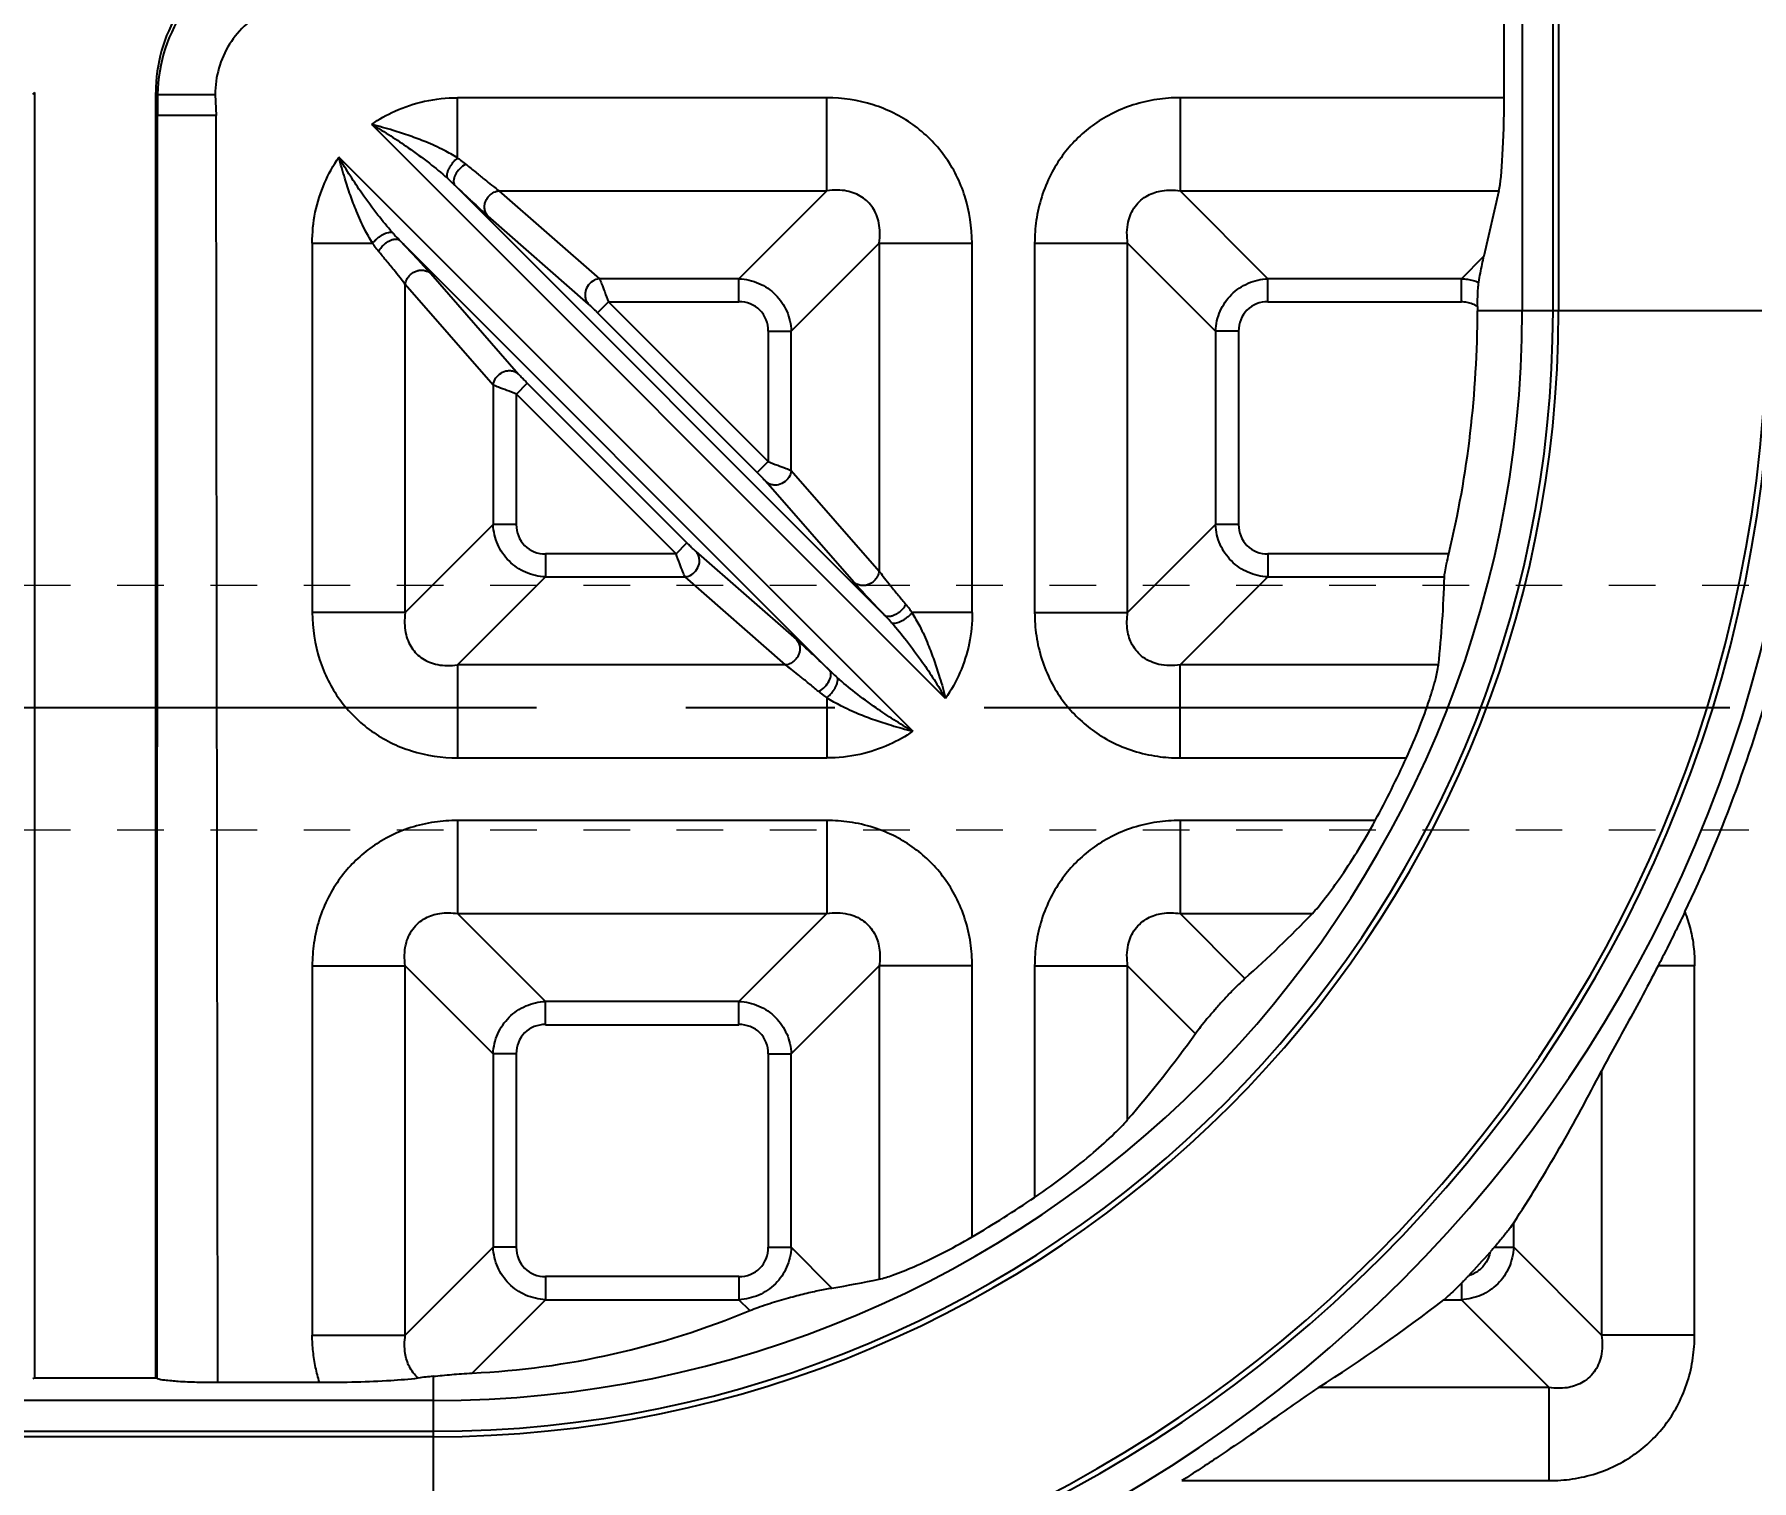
# Model space of a CAD drawing. Header units: millimetres. Extents: x 3267 to 5677, y -4731 to 2600.
# Drawn here: x 4496.8 to 4552.9, y -252.3 to -205.1 of the extents above; entities that cross this region are included whole.
import ezdxf

# ---------------------------------------------------------------- set-up
doc = ezdxf.new("R2010")
doc.units = ezdxf.units.MM
doc.header["$LTSCALE"] = 16.335
doc.header["$PDMODE"] = 3
doc.header["$PDSIZE"] = 0.3125
doc.linetypes.add('CENTER', pattern=[0.6, 0.375, -0.075, 0.075, -0.075])
doc.linetypes.add('HIDDEN', pattern=[0.2, 0.1, -0.1])
doc.layers.get('0').update_dxf_attribs({"linetype": 'CONTINUOUS'})
doc.layers.get('Defpoints').update_dxf_attribs({"linetype": 'CONTINUOUS'})
doc.layers.add('21', color=7, linetype='CONTINUOUS')
doc.layers.add('cool', color=153, linetype='HIDDEN', lineweight=9)
doc.styles.get("Standard").update_dxf_attribs({"font": 'txt', "width": 0.8})
doc.dimstyles.get("Standard").update_dxf_attribs({"dimtxt": 0.15625, "dimasz": 0.1875, "dimexe": 0.125, "dimexo": 0.0625, "dimtad": 0, "dimtih": 1, "dimtoh": 1, "dimdsep": 46, "dimtxsty": 'Standard', "dimcen": 0.09, "dimadec": 0, "dimazin": 0, "dimtp": 0.01, "dimtm": 0.01, "dimtfac": 1, "dimtofl": 0, "dimtmove": 0, "dimatfit": 3, "dimfxl": 0, "dimtolj": 1, "dimarcsym": 0})

# ---------------------------------------------------------------- blocks, each defined once
blk = doc.blocks.new('*D203')
at = {"color": 4, "lineweight": -2}
blk.add_line((4629.211, -227.077), (4661.185, -227.077), dxfattribs=at)
at = {"layer": 'Defpoints', "color": 0}
for p in [(4492.764, -205.077), (4629.211, -227.077), (4661.185, -227.077)]:
    blk.add_point(p, dxfattribs=at)
at = {"color": 6, "insert": (4668.518, -227.077), "char_height": 5, "attachment_point": 5}
blk.add_mtext('\\A1;22.00', dxfattribs=at)
blk = doc.blocks.new('*D204')
at = {"color": 4, "lineweight": -2}
blk.add_line((4632.838, -262.077), (4661.185, -262.077), dxfattribs=at)
at = {"layer": 'Defpoints', "color": 0}
for p in [(4492.764, -205.077), (4632.838, -262.077), (4661.185, -262.077)]:
    blk.add_point(p, dxfattribs=at)
at = {"color": 6, "insert": (4668.518, -262.077), "char_height": 5, "attachment_point": 5}
blk.add_mtext('\\A1;57.00', dxfattribs=at)
blk = doc.blocks.new('*D205')
at = {"color": 4, "lineweight": -2}
for p, q in [((4553.348, -286.835), (4641.185, -286.835)), ((4641.185, -286.835), (4651.185, -286.865)), ((4651.185, -286.865), (4661.185, -286.865))]:
    blk.add_line(p, q, dxfattribs=at)
at = {"layer": 'Defpoints', "color": 0}
for p in [(4492.764, -205.077), (4553.348, -286.835), (4661.185, -286.865)]:
    blk.add_point(p, dxfattribs=at)
at = {"color": 6, "insert": (4668.518, -286.865), "char_height": 5, "attachment_point": 5}
blk.add_mtext('\\A1;81.76', dxfattribs=at)
blk = doc.blocks.new('*D206')
at = {"color": 4, "lineweight": -2}
blk.add_line((4588.159, -303.077), (4661.185, -303.077), dxfattribs=at)
at = {"layer": 'Defpoints', "color": 0}
for p in [(4492.764, -205.077), (4588.159, -303.077), (4661.185, -303.077)]:
    blk.add_point(p, dxfattribs=at)
at = {"color": 6, "insert": (4668.518, -303.077), "char_height": 5, "attachment_point": 5}
blk.add_mtext('\\A1;98.00', dxfattribs=at)
blk = doc.blocks.new('*D207')
at = {"color": 4, "lineweight": -2}
blk.add_line((4619.098, -323.077), (4661.185, -323.077), dxfattribs=at)
at = {"layer": 'Defpoints', "color": 0}
for p in [(4492.764, -205.077), (4619.098, -323.077), (4661.185, -323.077)]:
    blk.add_point(p, dxfattribs=at)
at = {"color": 6, "insert": (4669.185, -323.077), "char_height": 5, "attachment_point": 5}
blk.add_mtext('\\A1;118.00', dxfattribs=at)
blk = doc.blocks.new('*D208')
at = {"color": 4, "lineweight": -2}
blk.add_line((4545.757, -294.565), (4545.757, -368.573), dxfattribs=at)
at = {"layer": 'Defpoints', "color": 0}
for p in [(4492.764, -205.077), (4545.757, -294.565), (4545.757, -368.573)]:
    blk.add_point(p, dxfattribs=at)
at = {"color": 6, "insert": (4545.757, -376.573), "char_height": 5, "attachment_point": 5, "rotation": 90}
blk.add_mtext('\\A1;52.99', dxfattribs=at)
blk = doc.blocks.new('*D209')
at = {"color": 4, "lineweight": -2}
blk.add_line((4621.264, -318.739), (4621.264, -368.573), dxfattribs=at)
at = {"layer": 'Defpoints', "color": 0}
for p in [(4492.764, -205.077), (4621.264, -318.739), (4621.264, -368.573)]:
    blk.add_point(p, dxfattribs=at)
at = {"color": 6, "insert": (4621.264, -377.573), "char_height": 5, "attachment_point": 5, "rotation": 90}
blk.add_mtext('\\A1;128.50', dxfattribs=at)
blk = doc.blocks.new('*D210')
at = {"color": 4, "lineweight": -2}
for p, q in [((4598.716, -49.248), (4598.716, -39.248)), ((4598.263, -59.248), (4598.716, -49.248)), ((4598.263, -198.122), (4598.263, -59.248))]:
    blk.add_line(p, q, dxfattribs=at)
at = {"layer": 'Defpoints', "color": 0}
for p in [(4598.716, -39.248), (4598.263, -198.122), (4492.764, -205.077)]:
    blk.add_point(p, dxfattribs=at)
at = {"color": 6, "insert": (4598.716, -30.581), "char_height": 5, "attachment_point": 5, "rotation": 90}
blk.add_mtext('\\A1;105.50', dxfattribs=at)
blk = doc.blocks.new('*D211')
at = {"color": 4, "lineweight": -2}
blk.add_line((4621.264, -84.428), (4621.264, -39.248), dxfattribs=at)
at = {"layer": 'Defpoints', "color": 0}
for p in [(4621.264, -39.248), (4621.264, -84.428), (4492.764, -205.077)]:
    blk.add_point(p, dxfattribs=at)
at = {"color": 6, "insert": (4621.264, -30.248), "char_height": 5, "attachment_point": 5, "rotation": 90}
blk.add_mtext('\\A1;128.50', dxfattribs=at)
blk = doc.blocks.new('*D199')
at = {"color": 4, "lineweight": -2}
blk.add_line((4624.779, -87.077), (4659.37, -87.077), dxfattribs=at)
at = {"layer": 'Defpoints', "color": 0}
for p in [(4624.779, -87.077), (4659.37, -87.077), (4492.764, -205.077)]:
    blk.add_point(p, dxfattribs=at)
at = {"color": 6, "insert": (4667.37, -87.077), "char_height": 5, "attachment_point": 5}
blk.add_mtext('\\A1;118.00', dxfattribs=at)
blk = doc.blocks.new('*D212')
at = {"color": 4, "lineweight": -2}
blk.add_line((4647.363, -145.076), (4659.37, -145.076), dxfattribs=at)
at = {"layer": 'Defpoints', "color": 0}
for p in [(4647.363, -145.076), (4659.37, -145.076), (4492.764, -205.077)]:
    blk.add_point(p, dxfattribs=at)
at = {"color": 6, "insert": (4666.37, -145.076), "char_height": 5, "attachment_point": 5}
blk.add_mtext('\\A1;60.00', dxfattribs=at)
blk = doc.blocks.new('*D234')
at = {"color": 4, "lineweight": -2}
blk.add_line((4652.764, -205.077), (4660.417, -205.077), dxfattribs=at)
at = {"layer": 'Defpoints', "color": 0}
for p in [(4492.764, -205.077), (4652.764, -205.077), (4660.417, -205.077)]:
    blk.add_point(p, dxfattribs=at)
at = {"color": 6, "insert": (4665.417, -205.077), "char_height": 5, "attachment_point": 5}
blk.add_mtext('\\A1;0.00', dxfattribs=at)

msp = doc.modelspace()

# ---------------------------------------------------------------- linework, layer by layer
at = {"color": 6, "linetype": 'Continuous'}
for p, q in [((4545.429, -185.977), (4545.429, -214.117)), ((4546.435, -214.117), (4546.435, -185.977)), ((4546.613, -185.977), (4546.613, -214.117)), ((4544.835, -207.148), (4544.835, -204.058)), ((4496.784, -206.98), (4496.722, -207.042)), ((4496.784, -206.98), (4496.784, -248.976)), ((4500.753, -248.976), (4500.753, -206.98)), ((4500.753, -206.98), (4500.815, -207.042)), ((4500.815, -207.042), (4502.696, -207.042)), ((4502.696, -207.042), (4502.724, -207.725)), ((4510.621, -209.117), (4510.621, -207.148)), ((4522.693, -207.148), (4510.621, -207.148)), ((4522.693, -210.189), (4522.693, -207.148)), ((4544.835, -207.148), (4534.239, -207.148)), ((4534.239, -207.148), (4534.239, -210.189)), ((4500.8, -248.998), (4500.811, -207.725)), ((4502.724, -207.725), (4500.811, -207.725)), ((4502.78, -249.128), (4502.724, -207.725)), ((4526.573, -226.776), (4507.815, -208.019)), ((4506.742, -209.095), (4525.499, -227.853)), ((4524.585, -224.063), (4510.53, -210.008)), ((4511.973, -210.189), (4522.693, -210.189)), ((4511.973, -210.189), (4515.258, -213.062)), ((4519.82, -213.062), (4522.693, -210.189)), ((4534.239, -210.189), (4544.664, -210.189)), ((4534.239, -210.189), (4537.112, -213.062)), ((4544.664, -210.189), (4544.176, -212.324)), ((4514.903, -213.892), (4511.618, -211.019)), ((4505.87, -211.9), (4505.87, -223.972)), ((4505.87, -211.9), (4507.839, -211.9)), ((4508.73, -211.809), (4522.784, -225.863)), ((4524.404, -211.9), (4521.531, -214.773)), ((4524.404, -211.9), (4527.445, -211.9)), ((4524.404, -211.9), (4524.404, -222.621)), ((4527.445, -223.972), (4527.445, -211.9)), ((4529.487, -211.9), (4532.528, -211.9)), ((4529.487, -211.9), (4529.487, -223.972)), ((4532.528, -223.972), (4532.528, -211.9)), ((4535.401, -214.773), (4532.528, -211.9)), ((4543.438, -213.062), (4544.176, -212.324)), ((4508.911, -223.972), (4508.911, -213.251)), ((4511.784, -216.536), (4508.911, -213.251)), ((4509.741, -212.896), (4512.614, -216.181)), ((4519.82, -213.062), (4515.258, -213.062)), ((4519.82, -213.822), (4519.82, -213.062)), ((4543.438, -213.062), (4537.112, -213.062)), ((4537.112, -213.815), (4537.112, -213.062)), ((4543.438, -213.822), (4543.438, -213.062)), ((4515.553, -213.822), (4515.198, -214.178)), ((4515.553, -213.822), (4519.82, -213.822)), ((4515.553, -213.822), (4520.771, -219.04)), ((4537.112, -213.822), (4543.438, -213.822)), ((4515.198, -214.178), (4520.416, -219.395)), ((4543.965, -213.97), (4543.965, -214.117)), ((4555.278, -214.117), (4543.965, -214.117)), ((4520.771, -214.773), (4520.771, -219.04)), ((4520.778, -214.773), (4521.531, -214.773)), ((4521.531, -219.335), (4521.531, -214.773)), ((4536.161, -214.773), (4535.401, -214.773)), ((4535.401, -214.773), (4535.401, -221.099)), ((4536.161, -221.099), (4536.161, -214.773)), ((4511.784, -216.536), (4511.784, -221.099)), ((4512.544, -216.831), (4512.899, -216.476)), ((4518.117, -221.694), (4512.899, -216.476)), ((4512.544, -221.099), (4512.544, -216.831)), ((4517.762, -222.049), (4512.544, -216.831)), ((4520.771, -219.04), (4520.416, -219.395)), ((4521.531, -219.335), (4524.404, -222.621)), ((4523.574, -222.976), (4520.701, -219.691)), ((4508.911, -223.972), (4511.784, -221.099)), ((4512.537, -221.099), (4511.784, -221.099)), ((4532.528, -223.972), (4535.401, -221.099)), ((4536.154, -221.099), (4535.401, -221.099)), ((4517.762, -222.049), (4518.117, -221.694)), ((4517.762, -222.049), (4513.494, -222.049)), ((4513.494, -222.049), (4513.494, -222.809)), ((4518.412, -221.979), (4521.697, -224.852)), ((4543.03, -222.049), (4537.112, -222.049)), ((4537.112, -222.049), (4537.112, -222.809)), ((4513.494, -222.809), (4510.621, -225.682)), ((4513.494, -222.809), (4518.057, -222.809)), ((4521.342, -225.682), (4518.057, -222.809)), ((4537.112, -222.809), (4534.239, -225.682)), ((4537.112, -222.809), (4542.884, -222.809)), ((4508.911, -223.972), (4505.87, -223.972)), ((4527.445, -223.972), (4525.476, -223.972)), ((4529.487, -223.972), (4532.528, -223.972)), ((4521.342, -225.682), (4510.621, -225.682)), ((4510.621, -225.682), (4510.621, -228.723)), ((4542.688, -225.682), (4534.239, -225.682)), ((4534.239, -228.723), (4534.239, -225.682)), ((4522.693, -226.754), (4522.693, -228.723)), ((4510.621, -228.723), (4522.693, -228.723)), ((4534.239, -228.723), (4541.642, -228.723)), ((4522.693, -230.766), (4510.621, -230.766)), ((4510.621, -230.766), (4510.621, -233.807)), ((4522.693, -230.766), (4522.693, -233.807)), ((4540.623, -230.766), (4534.239, -230.766)), ((4534.239, -230.766), (4534.239, -233.807)), ((4510.621, -233.807), (4522.693, -233.807)), ((4510.621, -233.807), (4513.494, -236.68)), ((4519.82, -236.68), (4522.693, -233.807)), ((4534.239, -233.807), (4538.567, -233.807)), ((4534.239, -233.807), (4536.364, -235.932)), ((4505.87, -235.517), (4508.911, -235.517)), ((4505.87, -235.517), (4505.87, -247.589)), ((4508.911, -247.589), (4508.911, -235.517)), ((4511.784, -238.39), (4508.911, -235.517)), ((4524.404, -235.517), (4521.531, -238.39)), ((4527.445, -235.517), (4524.404, -235.517)), ((4524.404, -235.517), (4524.404, -245.76)), ((4527.445, -244.371), (4527.445, -235.517)), ((4529.487, -235.517), (4532.528, -235.517)), ((4529.487, -235.517), (4529.487, -243.084)), ((4534.745, -237.734), (4532.528, -235.517)), ((4532.528, -240.543), (4532.528, -235.517)), ((4551.062, -235.517), (4549.871, -235.517)), ((4551.062, -247.589), (4551.062, -235.517)), ((4519.82, -236.68), (4513.494, -236.68)), ((4513.494, -237.433), (4513.494, -236.68)), ((4519.82, -237.44), (4519.82, -236.68)), ((4513.494, -237.44), (4519.82, -237.44)), ((4512.544, -238.39), (4511.784, -238.39)), ((4511.784, -238.39), (4511.784, -244.716)), ((4512.544, -244.716), (4512.544, -238.39)), ((4520.771, -238.39), (4520.771, -244.716)), ((4520.778, -238.39), (4521.531, -238.39)), ((4521.531, -244.716), (4521.531, -238.39)), ((4548.021, -238.947), (4548.021, -247.589)), ((4545.148, -244.716), (4545.148, -243.917)), ((4508.911, -247.589), (4511.784, -244.716)), ((4512.537, -244.716), (4511.784, -244.716)), ((4520.771, -244.716), (4521.531, -244.716)), ((4521.531, -244.716), (4522.86, -246.046)), ((4544.514, -244.716), (4545.148, -244.716)), ((4545.148, -244.716), (4548.021, -247.589)), ((4519.82, -245.667), (4513.494, -245.667)), ((4513.494, -245.667), (4513.494, -246.427)), ((4519.82, -245.674), (4519.82, -246.427)), ((4543.438, -245.896), (4543.438, -246.427)), ((4513.494, -246.427), (4511.095, -248.826)), ((4513.494, -246.427), (4519.82, -246.427)), ((4520.174, -246.781), (4519.82, -246.427)), ((4542.868, -246.427), (4543.438, -246.427)), ((4546.311, -249.3), (4543.438, -246.427)), ((4505.87, -247.589), (4508.911, -247.589)), ((4551.062, -247.589), (4548.021, -247.589)), ((4496.736, -248.998), (4496.784, -248.976)), ((4496.784, -248.976), (4500.753, -248.976)), ((4500.8, -248.998), (4500.753, -248.976)), ((4502.78, -249.128), (4506.108, -249.128)), ((4509.823, -248.931), (4509.823, -259.544)), ((4509.823, -249.723), (4465.603, -249.723)), ((4546.311, -249.3), (4538.768, -249.3)), ((4546.311, -252.341), (4546.311, -249.3)), ((4465.603, -250.728), (4509.823, -250.728)), ((4509.823, -250.906), (4465.603, -250.906)), ((4534.299, -252.341), (4546.311, -252.341))]:
    msp.add_line(p, q, dxfattribs=at)
for points in [[(4510.538, -210.016), (4511.16, -210.604), (4511.61, -211.014)], [(4509.736, -212.888), (4509.325, -212.438), (4508.737, -211.816)], [(4523.579, -222.983), (4523.989, -223.434), (4524.577, -224.055)], [(4522.777, -225.856), (4522.155, -225.267), (4521.705, -224.857)]]:
    msp.add_lwpolyline(points, dxfattribs=at)
for centre, radius, start, end in [((4498.768, -200.047), 86.814, 316.84438, 88.8719), ((4498.768, -200.047), 85.826, 320.71572, 88.869), ((4505.83, -207.097), 5.015, 144.3495, 179.3786), ((4509.823, -214.117), 44.794, 270, 360), ((4509.823, -214.117), 43.789, 270, 0), ((4509.823, -214.117), 43.61, 270, 0), ((4509.823, -214.117), 36.79, 270, 0), ((4509.823, -214.117), 36.611, 270, 0), ((4509.823, -214.117), 35.606, 270, 0), ((4509.823, -214.117), 34.141, 346.5652, 0), ((4509.823, -214.117), 45.389, 334.3656, 344.649), ((4509.823, -214.117), 35.011, 331.6058, 335.3429), ((4501.223, -213.567), 41.324, 319.2481, 324.2114), ((4498.689, -213.743), 55.398, 326.9976, 332.9372), ((4509.823, -214.117), 35.011, 300.2187, 304.17), ((4509.823, -214.117), 46.259, 317.0466, 318.3269), ((4512.026, -270.691), 21.871, 95.78, 97.0735)]:
    msp.add_arc(centre, radius, start, end, dxfattribs=at)
for centre, major_axis, ratio, start_param, end_param in [((4505.856, -207.134), (3.662, -3.662), 0.970288, -2.918105, -2.371274), ((4544.582, -207.148), (0, 3.216), 0.078702, -2.809979, -1.570796), ((4509.823, -221.882), (0, 33.972), 0.973528, -1.682907, -1.598107), ((4509.823, -204.629), (0, 41.51), 0.973528, -2.42508, -2.350279), ((4517.422, -214.117), (33.245, 0), 0.973528, -1.406478, -1.359208), ((4509.823, -201.19), (0, 56.556), 0.973528, -2.588042, -2.497865), ((4509.823, -220.58), (0, 28.276), 0.973528, -3.095375, -2.756089)]:
    msp.add_ellipse(centre, major_axis=major_axis, ratio=ratio, start_param=start_param, end_param=end_param, dxfattribs=at)
for points in [[(4504.445, -204.266), (4503.922, -204.512), (4503.023, -205.307), (4502.696, -206.463), (4502.696, -207.042)], [(4520.778, -214.773), (4520.778, -214.518), (4520.58, -214.013), (4520.075, -213.815), (4519.82, -213.815)], [(4537.112, -213.815), (4536.857, -213.815), (4536.352, -214.013), (4536.154, -214.518), (4536.154, -214.773)], [(4512.537, -221.099), (4512.537, -221.354), (4512.735, -221.859), (4513.239, -222.056), (4513.494, -222.056)], [(4536.154, -221.099), (4536.154, -221.354), (4536.352, -221.859), (4536.857, -222.056), (4537.112, -222.056)], [(4513.494, -237.433), (4513.239, -237.433), (4512.735, -237.631), (4512.537, -238.135), (4512.537, -238.39)], [(4520.778, -238.39), (4520.778, -238.135), (4520.58, -237.631), (4520.075, -237.433), (4519.82, -237.433)], [(4512.537, -244.716), (4512.537, -244.971), (4512.735, -245.476), (4513.239, -245.674), (4513.494, -245.674)], [(4519.82, -245.674), (4520.075, -245.674), (4520.58, -245.476), (4520.778, -244.971), (4520.778, -244.716)]]:
    msp.add_open_spline(points, degree=3, dxfattribs=at)
for points, knots in [([(4500.815, -207.042), (4500.814, -207.118), (4500.812, -207.27), (4500.813, -207.497), (4500.811, -207.649), (4500.81, -207.725)], [0, 0, 0, 0, 0.333324, 0.666644, 1, 1, 1, 1]), ([(4507.817, -208.02), (4508.048, -207.846), (4508.609, -207.544), (4509.552, -207.217), (4510.26, -207.151), (4510.621, -207.148)], [0, 0, 0, 0, 0.291425, 0.63573, 1, 1, 1, 1]), ([(4527.445, -211.9), (4527.435, -211.381), (4527.293, -210.366), (4526.61, -209.009), (4525.555, -207.964), (4524.205, -207.297), (4523.203, -207.157), (4522.693, -207.148)], [0, 0, 0, 0, 0.208483, 0.404843, 0.600094, 0.795029, 1, 1, 1, 1]), ([(4534.239, -207.148), (4533.986, -207.148), (4533.468, -207.186), (4532.707, -207.362), (4531.996, -207.655), (4531.372, -208.04), (4530.838, -208.498), (4530.379, -209.033), (4529.99, -209.663), (4529.697, -210.38), (4529.524, -211.139), (4529.487, -211.652), (4529.487, -211.9)], [0, 0, 0, 0, 0.101243, 0.207278, 0.311362, 0.408018, 0.499665, 0.591828, 0.689541, 0.794718, 0.900878, 1, 1, 1, 1]), ([(4507.815, -208.019), (4508.024, -208.142), (4508.429, -208.386), (4509.056, -208.811), (4509.675, -209.262), (4510.088, -209.604), (4510.275, -209.771)], [0, 0, 0, 0, 0.240379, 0.468716, 0.751405, 1, 1, 1, 1]), ([(4510.621, -209.117), (4510.477, -209.025), (4510.136, -208.838), (4509.613, -208.599), (4509.055, -208.39), (4508.467, -208.197), (4508.049, -208.083), (4507.817, -208.02)], [0, 0, 0, 0, 0.169579, 0.385513, 0.570662, 0.760652, 1, 1, 1, 1]), ([(4505.87, -211.9), (4505.87, -211.561), (4505.93, -210.887), (4506.24, -209.937), (4506.555, -209.357), (4506.741, -209.094)], [0, 0, 0, 0, 0.341069, 0.675494, 1, 1, 1, 1]), ([(4507.839, -211.9), (4507.751, -211.751), (4507.555, -211.416), (4507.321, -210.887), (4507.108, -210.328), (4506.919, -209.738), (4506.796, -209.325), (4506.741, -209.094)], [0, 0, 0, 0, 0.171008, 0.385327, 0.572529, 0.764331, 1, 1, 1, 1]), ([(4508.492, -211.554), (4508.328, -211.369), (4507.983, -210.95), (4507.529, -210.331), (4507.105, -209.701), (4506.865, -209.302), (4506.742, -209.095)], [0, 0, 0, 0, 0.245221, 0.538417, 0.761306, 1, 1, 1, 1]), ([(4510.621, -209.117), (4510.581, -209.148), (4510.528, -209.198), (4510.467, -209.267), (4510.429, -209.316), (4510.4, -209.356), (4510.38, -209.387), (4510.366, -209.41), (4510.352, -209.433), (4510.335, -209.464), (4510.316, -209.504), (4510.295, -209.553), (4510.274, -209.617), (4510.261, -209.69), (4510.266, -209.748), (4510.275, -209.771)], [0, 0, 0, 0, 0.196921, 0.28006, 0.360021, 0.435509, 0.471288, 0.505654, 0.539564, 0.573925, 0.643392, 0.71269, 0.780241, 0.903469, 1, 1, 1, 1]), ([(4510.885, -209.315), (4510.813, -209.356), (4510.682, -209.463), (4510.543, -209.654), (4510.472, -209.845), (4510.498, -209.972), (4510.53, -210.008)], [0, 0, 0, 0, 0.293765, 0.588933, 0.828753, 1, 1, 1, 1]), ([(4510.621, -209.117), (4510.653, -209.139), (4510.714, -209.182), (4510.802, -209.248), (4510.858, -209.292), (4510.885, -209.315)], [0, 0, 0, 0, 0.34965, 0.683027, 1, 1, 1, 1]), ([(4510.885, -209.315), (4510.918, -209.341), (4511.052, -209.453), (4511.278, -209.638), (4511.547, -209.856), (4511.775, -210.037), (4511.912, -210.143), (4511.973, -210.189)], [0, 0, 0, 0, 0.090627, 0.375207, 0.627086, 0.836376, 1, 1, 1, 1]), ([(4510.53, -210.008), (4510.506, -209.985), (4510.422, -209.904), (4510.337, -209.826), (4510.275, -209.771)], [0, 0, 0, 0, 0.288777, 1, 1, 1, 1]), ([(4510.53, -210.008), (4510.68, -210.152), (4510.953, -210.411), (4511.315, -210.748), (4511.528, -210.941), (4511.618, -211.019)], [0, 0, 0, 0, 0.419413, 0.759893, 1, 1, 1, 1]), ([(4511.505, -210.664), (4511.506, -210.653), (4511.511, -210.622), (4511.523, -210.573), (4511.543, -210.519), (4511.569, -210.467), (4511.614, -210.396), (4511.69, -210.311), (4511.814, -210.227), (4511.916, -210.196), (4511.973, -210.189)], [0, 0, 0, 0, 0.04782, 0.131309, 0.210553, 0.290447, 0.376024, 0.562131, 0.76253, 1, 1, 1, 1]), ([(4524.404, -211.9), (4524.42, -211.786), (4524.436, -211.566), (4524.405, -211.252), (4524.324, -210.977), (4524.201, -210.743), (4524.041, -210.546), (4523.843, -210.387), (4523.608, -210.266), (4523.335, -210.187), (4523.024, -210.157), (4522.806, -210.173), (4522.693, -210.189)], [0, 0, 0, 0, 0.119678, 0.228044, 0.32566, 0.415442, 0.501402, 0.58749, 0.677275, 0.774245, 0.88138, 1, 1, 1, 1]), ([(4532.528, -211.9), (4532.496, -211.672), (4532.495, -211.245), (4532.736, -210.678), (4533.156, -210.317), (4533.682, -210.153), (4534.047, -210.161), (4534.239, -210.189)], [0, 0, 0, 0, 0.240023, 0.434942, 0.625381, 0.79741, 1, 1, 1, 1]), ([(4511.618, -211.019), (4511.581, -210.982), (4511.528, -210.897), (4511.5, -210.771), (4511.501, -210.695), (4511.505, -210.664)], [0, 0, 0, 0, 0.41078, 0.758185, 1, 1, 1, 1]), ([(4507.839, -211.9), (4507.858, -211.875), (4507.906, -211.821), (4507.988, -211.744), (4508.069, -211.684), (4508.132, -211.644), (4508.177, -211.618), (4508.221, -211.596), (4508.28, -211.571), (4508.353, -211.548), (4508.43, -211.54), (4508.476, -211.547), (4508.492, -211.554)], [0, 0, 0, 0, 0.119509, 0.282783, 0.437417, 0.508341, 0.573974, 0.637279, 0.70078, 0.823365, 0.931842, 1, 1, 1, 1]), ([(4508.492, -211.554), (4508.512, -211.575), (4508.59, -211.662), (4508.669, -211.747), (4508.73, -211.809)], [0, 0, 0, 0, 0.25346, 1, 1, 1, 1]), ([(4508.036, -212.164), (4508.014, -212.137), (4507.969, -212.081), (4507.904, -211.993), (4507.86, -211.931), (4507.839, -211.9)], [0, 0, 0, 0, 0.316712, 0.650106, 1, 1, 1, 1]), ([(4508.036, -212.164), (4508.064, -212.115), (4508.127, -212.03), (4508.233, -211.927), (4508.323, -211.862), (4508.392, -211.823), (4508.44, -211.802), (4508.486, -211.785), (4508.548, -211.769), (4508.624, -211.762), (4508.692, -211.78), (4508.723, -211.802), (4508.73, -211.809)], [0, 0, 0, 0, 0.198286, 0.367556, 0.519436, 0.586046, 0.645884, 0.702664, 0.759409, 0.868419, 0.967422, 1, 1, 1, 1]), ([(4508.911, -213.251), (4508.903, -213.241), (4508.846, -213.166), (4508.722, -213.007), (4508.519, -212.753), (4508.284, -212.465), (4508.117, -212.261), (4508.036, -212.164)], [0, 0, 0, 0, 0.027763, 0.201998, 0.433681, 0.727611, 1, 1, 1, 1]), ([(4509.741, -212.896), (4509.659, -212.802), (4509.466, -212.589), (4509.128, -212.227), (4508.872, -211.958), (4508.73, -211.809)], [0, 0, 0, 0, 0.250948, 0.582714, 1, 1, 1, 1]), ([(4508.911, -213.251), (4508.918, -213.195), (4508.949, -213.093), (4509.033, -212.968), (4509.117, -212.892), (4509.188, -212.847), (4509.241, -212.822), (4509.295, -212.802), (4509.344, -212.79), (4509.375, -212.785), (4509.386, -212.784)], [0, 0, 0, 0, 0.237468, 0.437867, 0.623974, 0.709551, 0.789445, 0.868689, 0.952179, 1, 1, 1, 1]), ([(4509.386, -212.784), (4509.417, -212.78), (4509.492, -212.778), (4509.619, -212.806), (4509.703, -212.86), (4509.741, -212.896)], [0, 0, 0, 0, 0.241813, 0.589218, 1, 1, 1, 1]), ([(4544.004, -213.171), (4544.022, -213.074), (4544.058, -212.882), (4544.115, -212.599), (4544.155, -212.414), (4544.176, -212.324)], [0, 0, 0, 0, 0.342113, 0.678863, 1, 1, 1, 1]), ([(4515.258, -213.062), (4515.18, -213.072), (4515.026, -213.13), (4514.856, -213.304), (4514.799, -213.459), (4514.79, -213.537)], [0, 0, 0, 0, 0.329593, 0.667345, 1, 1, 1, 1]), ([(4515.258, -213.062), (4515.286, -213.117), (4515.34, -213.263), (4515.439, -213.516), (4515.51, -213.714), (4515.553, -213.822)], [0, 0, 0, 0, 0.226075, 0.571412, 1, 1, 1, 1]), ([(4519.82, -213.062), (4520.043, -213.072), (4520.484, -213.174), (4521.042, -213.554), (4521.42, -214.112), (4521.521, -214.552), (4521.531, -214.773)], [0, 0, 0, 0, 0.252536, 0.500941, 0.748907, 1, 1, 1, 1]), ([(4535.401, -214.773), (4535.411, -214.55), (4535.513, -214.109), (4535.893, -213.551), (4536.451, -213.173), (4536.891, -213.072), (4537.112, -213.062)], [0, 0, 0, 0, 0.252538, 0.500943, 0.748908, 1, 1, 1, 1]), ([(4543.438, -213.062), (4543.503, -213.065), (4543.633, -213.076), (4543.822, -213.116), (4543.944, -213.156), (4544.003, -213.179)], [0, 0, 0, 0, 0.338324, 0.671827, 1, 1, 1, 1]), ([(4543.965, -213.97), (4543.965, -213.864), (4543.969, -213.667), (4543.982, -213.401), (4543.995, -213.241), (4544.004, -213.171)], [0, 0, 0, 0, 0.398428, 0.735576, 1, 1, 1, 1]), ([(4514.79, -213.537), (4514.785, -213.581), (4514.786, -213.669), (4514.825, -213.793), (4514.874, -213.863), (4514.903, -213.892)], [0, 0, 0, 0, 0.343778, 0.675995, 1, 1, 1, 1]), ([(4514.903, -213.892), (4514.914, -213.902), (4514.941, -213.927), (4514.988, -213.971), (4515.047, -214.029), (4515.119, -214.099), (4515.17, -214.15), (4515.198, -214.178)], [0, 0, 0, 0, 0.109904, 0.267515, 0.471188, 0.717507, 1, 1, 1, 1]), ([(4543.965, -213.973), (4543.914, -213.941), (4543.805, -213.885), (4543.626, -213.834), (4543.501, -213.822), (4543.438, -213.822)], [0, 0, 0, 0, 0.327677, 0.656966, 1, 1, 1, 1]), ([(4511.784, -216.536), (4511.793, -216.459), (4511.852, -216.303), (4512.027, -216.133), (4512.182, -216.077), (4512.258, -216.068)], [0, 0, 0, 0, 0.329742, 0.675075, 1, 1, 1, 1]), ([(4512.258, -216.068), (4512.301, -216.063), (4512.389, -216.064), (4512.513, -216.102), (4512.584, -216.152), (4512.614, -216.181)], [0, 0, 0, 0, 0.337179, 0.674328, 1, 1, 1, 1]), ([(4512.544, -216.831), (4512.44, -216.79), (4512.242, -216.719), (4511.989, -216.621), (4511.839, -216.564), (4511.784, -216.536)], [0, 0, 0, 0, 0.41282, 0.772744, 1, 1, 1, 1]), ([(4512.899, -216.476), (4512.858, -216.435), (4512.784, -216.36), (4512.689, -216.262), (4512.635, -216.205), (4512.614, -216.181)], [0, 0, 0, 0, 0.428927, 0.767307, 1, 1, 1, 1]), ([(4520.416, -219.395), (4520.457, -219.437), (4520.531, -219.511), (4520.626, -219.61), (4520.68, -219.667), (4520.701, -219.691)], [0, 0, 0, 0, 0.428927, 0.767307, 1, 1, 1, 1]), ([(4520.771, -219.04), (4520.875, -219.082), (4521.073, -219.152), (4521.326, -219.251), (4521.476, -219.307), (4521.531, -219.335)], [0, 0, 0, 0, 0.41282, 0.772744, 1, 1, 1, 1]), ([(4521.531, -219.335), (4521.522, -219.413), (4521.463, -219.569), (4521.288, -219.739), (4521.133, -219.795), (4521.057, -219.804)], [0, 0, 0, 0, 0.329824, 0.675242, 1, 1, 1, 1]), ([(4521.057, -219.804), (4521.014, -219.809), (4520.926, -219.808), (4520.802, -219.769), (4520.731, -219.72), (4520.701, -219.691)], [0, 0, 0, 0, 0.337224, 0.674216, 1, 1, 1, 1]), ([(4513.494, -222.809), (4513.272, -222.8), (4512.83, -222.697), (4512.273, -222.317), (4511.895, -221.76), (4511.793, -221.32), (4511.784, -221.099)], [0, 0, 0, 0, 0.252536, 0.500942, 0.748907, 1, 1, 1, 1]), ([(4537.112, -222.809), (4536.889, -222.8), (4536.448, -222.697), (4535.89, -222.317), (4535.512, -221.76), (4535.411, -221.32), (4535.401, -221.099)], [0, 0, 0, 0, 0.252533, 0.50094, 0.748906, 1, 1, 1, 1]), ([(4518.412, -221.979), (4518.401, -221.969), (4518.374, -221.944), (4518.327, -221.9), (4518.267, -221.842), (4518.196, -221.772), (4518.144, -221.721), (4518.117, -221.694)], [0, 0, 0, 0, 0.109904, 0.267515, 0.471188, 0.717507, 1, 1, 1, 1]), ([(4518.057, -222.809), (4518.028, -222.755), (4517.974, -222.609), (4517.875, -222.356), (4517.804, -222.158), (4517.762, -222.049)], [0, 0, 0, 0, 0.226075, 0.571412, 1, 1, 1, 1]), ([(4518.525, -222.334), (4518.53, -222.291), (4518.528, -222.203), (4518.49, -222.079), (4518.441, -222.009), (4518.412, -221.979)], [0, 0, 0, 0, 0.343778, 0.675995, 1, 1, 1, 1]), ([(4542.884, -222.809), (4542.885, -222.753), (4542.909, -222.608), (4542.959, -222.355), (4543.004, -222.158), (4543.03, -222.049)], [0, 0, 0, 0, 0.216395, 0.566924, 1, 1, 1, 1]), ([(4518.057, -222.809), (4518.134, -222.8), (4518.288, -222.741), (4518.458, -222.567), (4518.515, -222.412), (4518.525, -222.334)], [0, 0, 0, 0, 0.329593, 0.667345, 1, 1, 1, 1]), ([(4524.404, -222.621), (4524.397, -222.677), (4524.366, -222.779), (4524.282, -222.903), (4524.198, -222.979), (4524.127, -223.024), (4524.074, -223.05), (4524.02, -223.07), (4523.971, -223.082), (4523.94, -223.087), (4523.929, -223.088)], [0, 0, 0, 0, 0.237468, 0.437867, 0.623974, 0.709551, 0.789445, 0.868689, 0.952179, 1, 1, 1, 1]), ([(4524.404, -222.621), (4524.412, -222.631), (4524.468, -222.706), (4524.593, -222.865), (4524.796, -223.119), (4525.03, -223.407), (4525.198, -223.61), (4525.279, -223.708)], [0, 0, 0, 0, 0.027763, 0.201998, 0.433681, 0.727611, 1, 1, 1, 1]), ([(4523.574, -222.976), (4523.655, -223.069), (4523.849, -223.283), (4524.187, -223.645), (4524.442, -223.914), (4524.585, -224.063)], [0, 0, 0, 0, 0.250948, 0.582714, 1, 1, 1, 1]), ([(4523.929, -223.088), (4523.898, -223.092), (4523.822, -223.093), (4523.696, -223.066), (4523.611, -223.012), (4523.574, -222.976)], [0, 0, 0, 0, 0.241813, 0.589218, 1, 1, 1, 1]), ([(4505.87, -223.972), (4505.879, -224.491), (4506.021, -225.505), (4506.704, -226.863), (4507.759, -227.908), (4509.109, -228.575), (4510.111, -228.715), (4510.621, -228.723)], [0, 0, 0, 0, 0.208483, 0.404843, 0.600094, 0.795029, 1, 1, 1, 1]), ([(4508.911, -223.972), (4508.894, -224.086), (4508.879, -224.306), (4508.91, -224.619), (4508.99, -224.894), (4509.113, -225.129), (4509.274, -225.325), (4509.471, -225.484), (4509.706, -225.606), (4509.98, -225.684), (4510.29, -225.714), (4510.508, -225.699), (4510.621, -225.682)], [0, 0, 0, 0, 0.119678, 0.228045, 0.325661, 0.415443, 0.501403, 0.58749, 0.677276, 0.774245, 0.881381, 1, 1, 1, 1]), ([(4525.279, -223.708), (4525.251, -223.757), (4525.188, -223.842), (4525.082, -223.945), (4524.991, -224.01), (4524.922, -224.048), (4524.875, -224.07), (4524.828, -224.087), (4524.767, -224.103), (4524.691, -224.11), (4524.622, -224.091), (4524.592, -224.069), (4524.585, -224.063)], [0, 0, 0, 0, 0.198286, 0.367556, 0.519436, 0.586046, 0.645884, 0.702664, 0.759409, 0.868419, 0.967422, 1, 1, 1, 1]), ([(4525.476, -223.972), (4525.457, -223.996), (4525.409, -224.051), (4525.326, -224.128), (4525.246, -224.188), (4525.183, -224.228), (4525.138, -224.253), (4525.093, -224.275), (4525.034, -224.301), (4524.962, -224.323), (4524.884, -224.332), (4524.839, -224.324), (4524.822, -224.318)], [0, 0, 0, 0, 0.119509, 0.282783, 0.437417, 0.508341, 0.573974, 0.637279, 0.70078, 0.823365, 0.931842, 1, 1, 1, 1]), ([(4525.279, -223.708), (4525.301, -223.735), (4525.345, -223.791), (4525.411, -223.879), (4525.454, -223.94), (4525.476, -223.972)], [0, 0, 0, 0, 0.316712, 0.650106, 1, 1, 1, 1]), ([(4525.476, -223.972), (4525.564, -224.12), (4525.76, -224.456), (4525.994, -224.984), (4526.206, -225.543), (4526.396, -226.133), (4526.519, -226.546), (4526.573, -226.777)], [0, 0, 0, 0, 0.171008, 0.385327, 0.572529, 0.764331, 1, 1, 1, 1]), ([(4527.445, -223.972), (4527.445, -224.311), (4527.385, -224.985), (4527.075, -225.935), (4526.76, -226.515), (4526.573, -226.777)], [0, 0, 0, 0, 0.341069, 0.675494, 1, 1, 1, 1]), ([(4529.487, -223.972), (4529.487, -224.225), (4529.525, -224.743), (4529.701, -225.504), (4529.994, -226.215), (4530.379, -226.839), (4530.837, -227.372), (4531.372, -227.832), (4532.002, -228.22), (4532.719, -228.514), (4533.478, -228.687), (4533.991, -228.723), (4534.239, -228.723)], [0, 0, 0, 0, 0.101243, 0.207279, 0.311365, 0.408022, 0.499669, 0.591831, 0.689542, 0.794718, 0.900879, 1, 1, 1, 1]), ([(4534.239, -225.682), (4534.011, -225.715), (4533.584, -225.716), (4533.017, -225.474), (4532.656, -225.055), (4532.492, -224.529), (4532.5, -224.164), (4532.528, -223.972)], [0, 0, 0, 0, 0.240014, 0.434934, 0.625374, 0.797409, 1, 1, 1, 1]), ([(4524.822, -224.318), (4524.803, -224.296), (4524.725, -224.21), (4524.646, -224.125), (4524.585, -224.063)], [0, 0, 0, 0, 0.25346, 1, 1, 1, 1]), ([(4524.822, -224.318), (4524.987, -224.502), (4525.332, -224.921), (4525.785, -225.54), (4526.21, -226.171), (4526.45, -226.569), (4526.573, -226.776)], [0, 0, 0, 0, 0.245221, 0.538417, 0.761306, 1, 1, 1, 1]), ([(4521.697, -224.852), (4521.734, -224.89), (4521.787, -224.974), (4521.815, -225.101), (4521.813, -225.176), (4521.81, -225.207)], [0, 0, 0, 0, 0.41078, 0.758185, 1, 1, 1, 1]), ([(4522.784, -225.863), (4522.634, -225.72), (4522.362, -225.461), (4522, -225.123), (4521.787, -224.93), (4521.697, -224.852)], [0, 0, 0, 0, 0.419413, 0.759893, 1, 1, 1, 1]), ([(4521.81, -225.207), (4521.808, -225.218), (4521.804, -225.249), (4521.791, -225.298), (4521.771, -225.353), (4521.746, -225.405), (4521.701, -225.476), (4521.625, -225.56), (4521.5, -225.644), (4521.398, -225.676), (4521.342, -225.682)], [0, 0, 0, 0, 0.04782, 0.131309, 0.210553, 0.290447, 0.376024, 0.562131, 0.76253, 1, 1, 1, 1]), ([(4522.429, -226.557), (4522.397, -226.53), (4522.262, -226.419), (4522.037, -226.234), (4521.767, -226.015), (4521.54, -225.835), (4521.403, -225.728), (4521.342, -225.682)], [0, 0, 0, 0, 0.090627, 0.375207, 0.627086, 0.836376, 1, 1, 1, 1]), ([(4541.642, -228.723), (4541.795, -228.39), (4542.063, -227.764), (4542.38, -226.897), (4542.582, -226.219), (4542.672, -225.834), (4542.688, -225.682)], [0, 0, 0, 0, 0.340978, 0.633746, 0.858174, 1, 1, 1, 1]), ([(4522.429, -226.557), (4522.502, -226.516), (4522.633, -226.409), (4522.772, -226.217), (4522.843, -226.027), (4522.817, -225.9), (4522.784, -225.864)], [0, 0, 0, 0, 0.293765, 0.588933, 0.828753, 1, 1, 1, 1]), ([(4522.693, -226.754), (4522.733, -226.723), (4522.786, -226.674), (4522.848, -226.604), (4522.886, -226.556), (4522.914, -226.516), (4522.935, -226.485), (4522.949, -226.462), (4522.962, -226.439), (4522.979, -226.408), (4522.999, -226.368), (4523.019, -226.319), (4523.04, -226.255), (4523.054, -226.182), (4523.048, -226.124), (4523.04, -226.101)], [0, 0, 0, 0, 0.196921, 0.28006, 0.360021, 0.435509, 0.471288, 0.505654, 0.539564, 0.573925, 0.643392, 0.71269, 0.780241, 0.903469, 1, 1, 1, 1]), ([(4522.785, -225.864), (4522.809, -225.887), (4522.892, -225.967), (4522.978, -226.046), (4523.04, -226.101)], [0, 0, 0, 0, 0.288777, 1, 1, 1, 1]), ([(4525.499, -227.853), (4525.291, -227.729), (4524.886, -227.485), (4524.258, -227.061), (4523.639, -226.609), (4523.226, -226.268), (4523.04, -226.101)], [0, 0, 0, 0, 0.240379, 0.468716, 0.751405, 1, 1, 1, 1]), ([(4522.693, -226.754), (4522.662, -226.733), (4522.6, -226.689), (4522.512, -226.624), (4522.456, -226.579), (4522.429, -226.557)], [0, 0, 0, 0, 0.34965, 0.683027, 1, 1, 1, 1]), ([(4522.693, -226.754), (4522.837, -226.846), (4523.179, -227.033), (4523.702, -227.272), (4524.26, -227.482), (4524.848, -227.674), (4525.265, -227.788), (4525.498, -227.852)], [0, 0, 0, 0, 0.169579, 0.385513, 0.570662, 0.760652, 1, 1, 1, 1]), ([(4525.498, -227.852), (4525.266, -228.025), (4524.706, -228.327), (4523.763, -228.654), (4523.055, -228.72), (4522.693, -228.723)], [0, 0, 0, 0, 0.291425, 0.63573, 1, 1, 1, 1]), ([(4510.621, -230.766), (4510.368, -230.766), (4509.85, -230.803), (4509.09, -230.979), (4508.378, -231.273), (4507.755, -231.658), (4507.221, -232.115), (4506.761, -232.651), (4506.373, -233.28), (4506.079, -233.997), (4505.906, -234.756), (4505.87, -235.27), (4505.87, -235.517)], [0, 0, 0, 0, 0.101243, 0.207278, 0.311362, 0.408018, 0.499665, 0.591828, 0.689541, 0.794718, 0.900878, 1, 1, 1, 1]), ([(4527.445, -235.517), (4527.445, -235.264), (4527.407, -234.746), (4527.232, -233.985), (4526.938, -233.274), (4526.553, -232.651), (4526.096, -232.117), (4525.56, -231.657), (4524.93, -231.269), (4524.213, -230.975), (4523.454, -230.802), (4522.941, -230.766), (4522.693, -230.766)], [0, 0, 0, 0, 0.101243, 0.207278, 0.311362, 0.408018, 0.499665, 0.591828, 0.689541, 0.794718, 0.900878, 1, 1, 1, 1]), ([(4534.239, -230.766), (4533.986, -230.766), (4533.468, -230.803), (4532.707, -230.979), (4531.996, -231.273), (4531.372, -231.658), (4530.838, -232.115), (4530.379, -232.651), (4529.99, -233.28), (4529.697, -233.997), (4529.524, -234.756), (4529.487, -235.27), (4529.487, -235.517)], [0, 0, 0, 0, 0.101243, 0.207279, 0.311365, 0.408022, 0.499669, 0.591831, 0.689542, 0.794718, 0.900879, 1, 1, 1, 1]), ([(4538.567, -233.807), (4538.698, -233.67), (4538.997, -233.301), (4539.488, -232.629), (4540.057, -231.762), (4540.436, -231.112), (4540.623, -230.766)], [0, 0, 0, 0, 0.154313, 0.386829, 0.679036, 1, 1, 1, 1]), ([(4508.911, -235.517), (4508.878, -235.29), (4508.877, -234.862), (4509.119, -234.295), (4509.538, -233.935), (4510.064, -233.771), (4510.429, -233.779), (4510.621, -233.807)], [0, 0, 0, 0, 0.240021, 0.434939, 0.625378, 0.797411, 1, 1, 1, 1]), ([(4522.693, -233.807), (4522.921, -233.774), (4523.348, -233.773), (4523.915, -234.015), (4524.276, -234.434), (4524.44, -234.96), (4524.432, -235.325), (4524.404, -235.517)], [0, 0, 0, 0, 0.240004, 0.434921, 0.625363, 0.797412, 1, 1, 1, 1]), ([(4532.528, -235.517), (4532.496, -235.29), (4532.495, -234.862), (4532.736, -234.295), (4533.156, -233.935), (4533.682, -233.771), (4534.047, -233.779), (4534.239, -233.807)], [0, 0, 0, 0, 0.240022, 0.434941, 0.62538, 0.79741, 1, 1, 1, 1]), ([(4550.745, -233.753), (4550.649, -233.952), (4550.458, -234.347), (4550.167, -234.936), (4549.97, -235.324), (4549.87, -235.518)], [0, 0, 0, 0, 0.335769, 0.669072, 1, 1, 1, 1]), ([(4550.744, -233.753), (4550.817, -233.941), (4550.939, -234.315), (4551.045, -234.908), (4551.063, -235.309), (4551.062, -235.517)], [0, 0, 0, 0, 0.334822, 0.65322, 1, 1, 1, 1]), ([(4549.871, -235.517), (4549.684, -235.879), (4549.326, -236.557), (4548.812, -237.495), (4548.384, -238.278), (4548.125, -238.744), (4548.021, -238.947)], [0, 0, 0, 0, 0.313254, 0.589906, 0.823838, 1, 1, 1, 1]), ([(4536.364, -235.932), (4536.291, -235.996), (4536.137, -236.142), (4535.894, -236.386), (4535.631, -236.667), (4535.368, -236.96), (4535.128, -237.242), (4534.922, -237.496), (4534.8, -237.658), (4534.745, -237.734)], [0, 0, 0, 0, 0.120153, 0.2621, 0.426142, 0.595923, 0.749153, 0.883951, 1, 1, 1, 1]), ([(4511.784, -238.39), (4511.793, -238.168), (4511.896, -237.726), (4512.276, -237.169), (4512.833, -236.791), (4513.273, -236.689), (4513.494, -236.68)], [0, 0, 0, 0, 0.252538, 0.500943, 0.748908, 1, 1, 1, 1]), ([(4519.82, -236.68), (4520.043, -236.689), (4520.484, -236.792), (4521.042, -237.172), (4521.42, -237.729), (4521.521, -238.169), (4521.531, -238.39)], [0, 0, 0, 0, 0.252533, 0.50094, 0.748906, 1, 1, 1, 1]), ([(4529.487, -243.084), (4529.844, -242.842), (4530.5, -242.369), (4531.365, -241.668), (4532.028, -241.069), (4532.391, -240.703), (4532.528, -240.543)], [0, 0, 0, 0, 0.325449, 0.611166, 0.840682, 1, 1, 1, 1]), ([(4545.148, -243.917), (4545.103, -243.986), (4544.984, -244.146), (4544.773, -244.413), (4544.606, -244.61), (4544.514, -244.716)], [0, 0, 0, 0, 0.24223, 0.585857, 1, 1, 1, 1]), ([(4513.494, -246.427), (4513.272, -246.417), (4512.83, -246.315), (4512.273, -245.935), (4511.895, -245.377), (4511.793, -244.937), (4511.784, -244.716)], [0, 0, 0, 0, 0.252536, 0.500942, 0.748907, 1, 1, 1, 1]), ([(4521.531, -244.716), (4521.521, -244.939), (4521.419, -245.38), (4521.039, -245.938), (4520.481, -246.316), (4520.041, -246.417), (4519.82, -246.427)], [0, 0, 0, 0, 0.252536, 0.500942, 0.748907, 1, 1, 1, 1]), ([(4524.404, -245.76), (4524.554, -245.728), (4524.934, -245.598), (4525.609, -245.327), (4526.479, -244.91), (4527.108, -244.567), (4527.445, -244.371)], [0, 0, 0, 0, 0.137316, 0.358639, 0.651405, 1, 1, 1, 1]), ([(4545.148, -244.716), (4545.139, -244.939), (4545.036, -245.38), (4544.656, -245.938), (4544.099, -246.316), (4543.659, -246.417), (4543.438, -246.427)], [0, 0, 0, 0, 0.252533, 0.50094, 0.748906, 1, 1, 1, 1]), ([(4544.513, -244.717), (4544.498, -244.734), (4544.468, -244.768), (4544.425, -244.818), (4544.396, -244.851), (4544.383, -244.866)], [0, 0, 0, 0, 0.346375, 0.695578, 1, 1, 1, 1]), ([(4544.376, -244.873), (4544.358, -244.991), (4544.262, -245.22), (4544.017, -245.49), (4543.797, -245.609), (4543.68, -245.638)], [0, 0, 0, 0, 0.329582, 0.666831, 1, 1, 1, 1]), ([(4543.438, -245.892), (4543.361, -245.971), (4543.221, -246.111), (4543.031, -246.289), (4542.917, -246.389), (4542.868, -246.427)], [0, 0, 0, 0, 0.419921, 0.762361, 1, 1, 1, 1]), ([(4543.675, -245.644), (4543.649, -245.671), (4543.597, -245.726), (4543.518, -245.807), (4543.466, -245.863), (4543.439, -245.89)], [0, 0, 0, 0, 0.327227, 0.666813, 1, 1, 1, 1]), ([(4520.174, -246.781), (4520.262, -246.745), (4520.453, -246.672), (4520.749, -246.571), (4521.058, -246.476), (4521.357, -246.389), (4521.641, -246.313), (4521.908, -246.243), (4522.163, -246.183), (4522.406, -246.131), (4522.636, -246.084), (4522.787, -246.058), (4522.86, -246.046)], [0, 0, 0, 0, 0.101661, 0.219544, 0.337242, 0.449266, 0.554256, 0.653064, 0.746592, 0.835603, 0.920146, 1, 1, 1, 1]), ([(4506.108, -249.128), (4506.057, -248.968), (4505.969, -248.637), (4505.888, -248.121), (4505.87, -247.768), (4505.87, -247.589)], [0, 0, 0, 0, 0.323104, 0.656492, 1, 1, 1, 1]), ([(4509.333, -248.986), (4509.216, -248.881), (4509.022, -248.632), (4508.875, -248.139), (4508.883, -247.785), (4508.911, -247.589)], [0, 0, 0, 0, 0.310639, 0.608555, 1, 1, 1, 1]), ([(4546.311, -252.341), (4546.564, -252.341), (4547.082, -252.303), (4547.843, -252.128), (4548.554, -251.834), (4549.178, -251.449), (4549.711, -250.991), (4550.171, -250.456), (4550.559, -249.826), (4550.853, -249.109), (4551.026, -248.35), (4551.062, -247.837), (4551.062, -247.589)], [0, 0, 0, 0, 0.101243, 0.207278, 0.311362, 0.408018, 0.499665, 0.591828, 0.689541, 0.794718, 0.900878, 1, 1, 1, 1]), ([(4548.021, -247.589), (4548.054, -247.817), (4548.055, -248.244), (4547.813, -248.811), (4547.394, -249.172), (4546.868, -249.336), (4546.503, -249.328), (4546.311, -249.3)], [0, 0, 0, 0, 0.240018, 0.434938, 0.625378, 0.797409, 1, 1, 1, 1]), ([(4500.8, -248.998), (4500.875, -249.031), (4501.11, -249.058), (4501.539, -249.1), (4502.121, -249.122), (4502.551, -249.128), (4502.78, -249.128)], [0, 0, 0, 0, 0.123097, 0.350117, 0.65461, 1, 1, 1, 1]), ([(4506.108, -249.128), (4506.511, -249.128), (4507.287, -249.118), (4508.362, -249.073), (4509.035, -249.023), (4509.333, -248.986)], [0, 0, 0, 0, 0.373905, 0.721202, 1, 1, 1, 1]), ([(4509.823, -248.931), (4509.923, -248.921), (4510.124, -248.901), (4510.434, -248.87), (4510.758, -248.846), (4510.981, -248.831), (4511.095, -248.826)], [0, 0, 0, 0, 0.235196, 0.475829, 0.730671, 1, 1, 1, 1]), ([(4538.768, -249.3), (4538.584, -249.417), (4538.154, -249.718), (4537.414, -250.235), (4536.505, -250.873), (4535.45, -251.593), (4534.697, -252.086), (4534.299, -252.341)], [0, 0, 0, 0, 0.121301, 0.291209, 0.500798, 0.737517, 1, 1, 1, 1])]:
    msp.add_open_spline(points, degree=3, knots=knots, dxfattribs=at)
at = {"layer": '21', "color": 1, "linetype": 'CENTER', "ltscale": 3.980655}
msp.add_line((4332.764, -227.077), (4652.764, -227.077), dxfattribs=at)
at = {"layer": 'cool', "ltscale": 0.932966}
for p, q in [((4347.094, -223.077), (4638.434, -223.077)), ((4347.094, -231.077), (4638.434, -231.077))]:
    msp.add_line(p, q, dxfattribs=at)

# ---------------------------------------------------------------- dimensions: what is measured, and where the dimension line sits
for feature_location, offset, dtype, origin, picture, middle in [((4621.264, -84.428), (0, 45.181), 1, (4492.764, -205.077), '*D211', (4621.264, -30.248)), ((4598.263, -198.122), (0.452, 158.874), 1, (4492.764, -205.077), '*D210', (4598.716, -30.581)), ((4624.779, -87.077), (34.59, 0), 0, (4492.764, -205.077), '*D199', (4667.37, -87.077)), ((4647.363, -145.076), (12.007, 0), 0, (4492.764, -205.077), '*D212', (4666.37, -145.076)), ((4652.764246672, -205.077175397), (7.653216964, 0), 0, (4492.764246662, -205.077175397), '*D234', (4665.417463636, -205.077175397)), ((4629.211, -227.077), (31.974, 0), 0, (4492.764, -205.077), '*D203', (4668.518, -227.077)), ((4632.838, -262.077), (28.346, 0), 0, (4492.764, -205.077), '*D204', (4668.518, -262.077)), ((4553.348, -286.835), (107.837, -0.03), 0, (4492.764, -205.077), '*D205', (4668.518, -286.865)), ((4588.159, -303.077), (73.026, 0), 0, (4492.764, -205.077), '*D206', (4668.518, -303.077)), ((4619.098, -323.077), (42.087, 0), 0, (4492.764, -205.077), '*D207', (4669.185, -323.077)), ((4545.757, -294.565), (0, -74.009), 1, (4492.764, -205.077), '*D208', (4545.757, -376.573)), ((4621.264, -318.739), (0, -49.834), 1, (4492.764, -205.077), '*D209', (4621.264, -377.573))]:
    dim = msp.add_ordinate_dim(feature_location=feature_location, offset=offset, dtype=dtype, origin=origin, dimstyle='Standard', override={"dimtxt": 5, "dimasz": 5, "dimexe": 0, "dimexo": 0, "dimgap": 0, "dimtih": 0, "dimtoh": 0, "dimzin": 0, "dimcen": 0, "dimclrd": 4, "dimclre": 4, "dimclrt": 6, "dimadec": 2, "dimtp": 0, "dimtm": 0, "dimtzin": 0})
    dim.commit()
    dim.dimension.update_dxf_attribs({"geometry": picture, "text_midpoint": middle})

doc.saveas('drawing.dxf')
